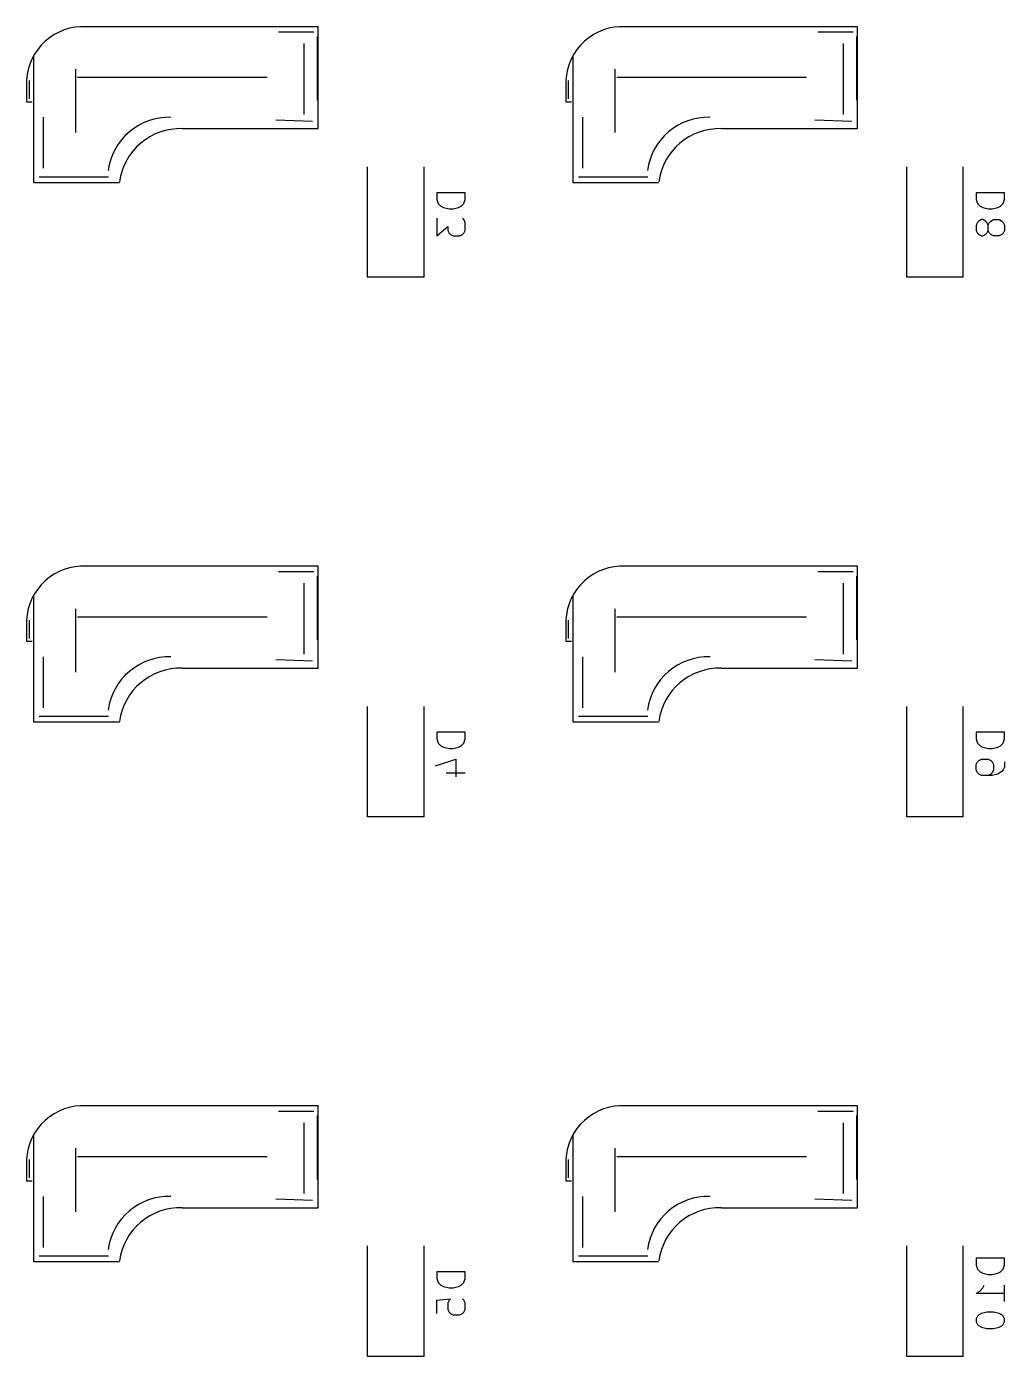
# Model space of a CAD drawing. Extents: x 111.6 to 184.2, y -141.9 to -53.5.
# Drawn here: x 111.57 to 146.12, y -141.95 to -95 of the extents above; entities that cross this region are included whole.
import ezdxf

# ---------------------------------------------------------------- set-up
doc = ezdxf.new("R2010")
doc.units = 0
doc.layers.add('BLACK', color=7, linetype='CONTINUOUS')

msp = doc.modelspace()

# ---------------------------------------------------------------- linework, layer by layer
at = {"layer": 'BLACK', "linetype": 'CONTINUOUS'}
for p, q in [((121.875, -95), (113.675, -95)), ((121.725, -95.2), (120.475, -95.2)), ((121.875, -98.6), (121.875, -95)), ((140.925, -95), (132.725, -95)), ((140.775, -95.2), (139.525, -95.2)), ((140.925, -98.6), (140.925, -95)), ((121.375, -95.6), (121.375, -98.1)), ((121.855, -97.6), (121.855, -95.35)), ((140.425, -95.6), (140.425, -98.1)), ((140.905, -97.6), (140.905, -95.35)), ((111.825, -96.05), (111.825, -100.5)), ((130.875, -96.05), (130.875, -100.5)), ((113.305, -96.5), (113.305, -98.74)), ((132.355, -96.5), (132.355, -98.74)), ((111.575, -96.9), (111.575, -97.65)), ((111.675, -97.55), (111.675, -96.9)), ((120.075, -96.8), (113.375, -96.8)), ((130.625, -96.9), (130.625, -97.65)), ((130.725, -97.55), (130.725, -96.9)), ((139.125, -96.8), (132.425, -96.8)), ((111.575, -97.65), (111.775, -97.65)), ((130.625, -97.65), (130.825, -97.65)), ((112.175, -100), (112.175, -98.2)), ((117.075, -98.6), (121.875, -98.6)), ((121.675, -98.35), (120.375, -98.3)), ((131.225, -100), (131.225, -98.2)), ((136.125, -98.6), (140.925, -98.6)), ((140.725, -98.35), (139.425, -98.3)), ((123.619, -103.85), (123.619, -99.95)), ((125.619, -103.85), (125.619, -99.95)), ((142.669, -103.85), (142.669, -99.95)), ((144.669, -103.85), (144.669, -99.95)), ((112.025, -100.3), (114.475, -100.3)), ((131.075, -100.3), (133.525, -100.3)), ((111.825, -100.5), (114.855, -100.5)), ((127.071, -100.862), (126.071, -100.862)), ((126.071, -100.862), (126.071, -101.1)), ((127.071, -101.1), (127.071, -100.862)), ((130.875, -100.5), (133.905, -100.5)), ((146.121, -100.862), (145.121, -100.862)), ((145.121, -100.862), (145.121, -101.1)), ((146.121, -101.1), (146.121, -100.862)), ((126.071, -101.1), (126.119, -101.243)), ((126.119, -101.243), (126.214, -101.338)), ((126.214, -101.338), (126.309, -101.386)), ((126.309, -101.386), (126.5, -101.433)), ((126.643, -101.433), (126.833, -101.386)), ((126.833, -101.386), (126.928, -101.338)), ((126.928, -101.338), (127.024, -101.243)), ((127.024, -101.243), (127.071, -101.1)), ((145.121, -101.1), (145.169, -101.243)), ((145.169, -101.243), (145.264, -101.338)), ((145.264, -101.338), (145.359, -101.386)), ((145.359, -101.386), (145.55, -101.433)), ((145.693, -101.433), (145.883, -101.386)), ((145.883, -101.386), (145.978, -101.338)), ((145.978, -101.338), (146.074, -101.243)), ((146.074, -101.243), (146.121, -101.1)), ((126.071, -101.767), (126.071, -102.386)), ((126.5, -101.433), (126.643, -101.433)), ((127.024, -101.814), (126.976, -101.767)), ((127.071, -101.91), (127.024, -101.814)), ((145.216, -101.862), (145.169, -101.91)), ((145.312, -101.814), (145.216, -101.862)), ((145.359, -101.814), (145.312, -101.814)), ((145.454, -101.862), (145.359, -101.814)), ((145.502, -101.91), (145.454, -101.862)), ((145.55, -101.433), (145.693, -101.433)), ((145.597, -101.91), (145.645, -101.862)), ((145.645, -101.862), (145.74, -101.814)), ((145.74, -101.814), (145.931, -101.814)), ((145.931, -101.814), (146.026, -101.862)), ((146.026, -101.862), (146.074, -101.91)), ((126.071, -102.386), (126.452, -102.052)), ((126.452, -102.052), (126.452, -102.195)), ((126.452, -102.195), (126.5, -102.29)), ((126.5, -102.29), (126.547, -102.338)), ((126.547, -102.338), (126.643, -102.386)), ((126.881, -102.386), (126.976, -102.338)), ((126.976, -102.338), (127.024, -102.29)), ((127.024, -102.29), (127.071, -102.195)), ((127.071, -102.195), (127.071, -101.91)), ((145.169, -101.91), (145.121, -102.005)), ((145.121, -102.005), (145.121, -102.195)), ((145.121, -102.195), (145.169, -102.29)), ((145.169, -102.29), (145.216, -102.338)), ((145.216, -102.338), (145.312, -102.386)), ((145.359, -102.386), (145.454, -102.338)), ((145.454, -102.338), (145.502, -102.29)), ((145.55, -102.005), (145.502, -101.91)), ((145.502, -102.29), (145.55, -102.195)), ((145.55, -102.005), (145.597, -101.91)), ((145.55, -102.195), (145.55, -102.005)), ((145.597, -102.29), (145.55, -102.195)), ((145.645, -102.338), (145.597, -102.29)), ((145.74, -102.386), (145.645, -102.338)), ((146.026, -102.338), (145.931, -102.386)), ((146.074, -102.29), (146.026, -102.338)), ((146.074, -101.91), (146.121, -102.005)), ((146.121, -102.195), (146.074, -102.29)), ((146.121, -102.005), (146.121, -102.195)), ((126.643, -102.386), (126.881, -102.386)), ((145.312, -102.386), (145.359, -102.386)), ((145.931, -102.386), (145.74, -102.386)), ((125.619, -103.85), (123.619, -103.85)), ((144.669, -103.85), (142.669, -103.85)), ((121.875, -114.05), (113.675, -114.05)), ((121.875, -117.65), (121.875, -114.05)), ((140.925, -114.05), (132.725, -114.05)), ((140.925, -117.65), (140.925, -114.05)), ((121.725, -114.25), (120.475, -114.25)), ((121.855, -116.65), (121.855, -114.4)), ((140.775, -114.25), (139.525, -114.25)), ((140.905, -116.65), (140.905, -114.4)), ((121.375, -114.65), (121.375, -117.15)), ((140.425, -114.65), (140.425, -117.15)), ((111.825, -115.1), (111.825, -119.55)), ((130.875, -115.1), (130.875, -119.55)), ((111.575, -115.95), (111.575, -116.7)), ((111.675, -116.6), (111.675, -115.95)), ((113.305, -115.55), (113.305, -117.79)), ((120.075, -115.85), (113.375, -115.85)), ((130.625, -115.95), (130.625, -116.7)), ((130.725, -116.6), (130.725, -115.95)), ((132.355, -115.55), (132.355, -117.79)), ((139.125, -115.85), (132.425, -115.85)), ((111.575, -116.7), (111.775, -116.7)), ((130.625, -116.7), (130.825, -116.7)), ((112.175, -119.05), (112.175, -117.25)), ((121.675, -117.4), (120.375, -117.35)), ((131.225, -119.05), (131.225, -117.25)), ((140.725, -117.4), (139.425, -117.35)), ((117.075, -117.65), (121.875, -117.65)), ((136.125, -117.65), (140.925, -117.65)), ((123.619, -122.9), (123.619, -119)), ((125.619, -122.9), (125.619, -119)), ((142.669, -122.9), (142.669, -119)), ((144.669, -122.9), (144.669, -119)), ((111.825, -119.55), (114.855, -119.55)), ((112.025, -119.35), (114.475, -119.35)), ((130.875, -119.55), (133.905, -119.55)), ((131.075, -119.35), (133.525, -119.35)), ((127.071, -119.912), (126.071, -119.912)), ((126.071, -119.912), (126.071, -120.15)), ((126.071, -120.15), (126.119, -120.293)), ((127.024, -120.293), (127.071, -120.15)), ((127.071, -120.15), (127.071, -119.912)), ((146.121, -119.912), (145.121, -119.912)), ((145.121, -119.912), (145.121, -120.15)), ((145.121, -120.15), (145.169, -120.293)), ((146.074, -120.293), (146.121, -120.15)), ((146.121, -120.15), (146.121, -119.912)), ((126.119, -120.293), (126.214, -120.388)), ((126.214, -120.388), (126.309, -120.436)), ((126.309, -120.436), (126.5, -120.483)), ((126.5, -120.483), (126.643, -120.483)), ((126.643, -120.483), (126.833, -120.436)), ((126.833, -120.436), (126.928, -120.388)), ((126.928, -120.388), (127.024, -120.293)), ((145.169, -120.293), (145.264, -120.388)), ((145.264, -120.388), (145.359, -120.436)), ((145.359, -120.436), (145.55, -120.483)), ((145.55, -120.483), (145.693, -120.483)), ((145.693, -120.483), (145.883, -120.436)), ((145.883, -120.436), (145.978, -120.388)), ((145.978, -120.388), (146.074, -120.293)), ((126.024, -121.102), (126.738, -120.864)), ((126.738, -120.864), (126.738, -121.483)), ((145.121, -121.055), (145.169, -120.96)), ((145.121, -121.245), (145.121, -121.055)), ((145.169, -120.96), (145.216, -120.912)), ((145.216, -120.912), (145.312, -120.864)), ((145.312, -120.864), (145.55, -120.864)), ((145.55, -120.864), (145.645, -120.912)), ((145.645, -120.912), (145.693, -120.96)), ((145.693, -120.96), (145.74, -121.055)), ((145.74, -121.055), (145.74, -121.245)), ((146.121, -120.96), (146.121, -121.15)), ((126.404, -121.34), (127.071, -121.34)), ((145.169, -121.34), (145.121, -121.245)), ((145.216, -121.388), (145.169, -121.34)), ((145.312, -121.436), (145.216, -121.388)), ((145.693, -121.436), (145.312, -121.436)), ((145.645, -121.388), (145.55, -121.436)), ((145.693, -121.34), (145.645, -121.388)), ((145.74, -121.245), (145.693, -121.34)), ((145.883, -121.388), (145.693, -121.436)), ((146.026, -121.293), (145.883, -121.388)), ((146.074, -121.245), (146.026, -121.293)), ((146.121, -121.15), (146.074, -121.245)), ((125.619, -122.9), (123.619, -122.9)), ((144.669, -122.9), (142.669, -122.9)), ((121.875, -133.1), (113.675, -133.1)), ((121.725, -133.3), (120.475, -133.3)), ((121.875, -136.7), (121.875, -133.1)), ((140.925, -133.1), (132.725, -133.1)), ((140.775, -133.3), (139.525, -133.3)), ((140.925, -136.7), (140.925, -133.1)), ((121.375, -133.7), (121.375, -136.2)), ((121.855, -135.7), (121.855, -133.45)), ((140.425, -133.7), (140.425, -136.2)), ((140.905, -135.7), (140.905, -133.45)), ((111.825, -134.15), (111.825, -138.6)), ((130.875, -134.15), (130.875, -138.6)), ((113.305, -134.6), (113.305, -136.84)), ((132.355, -134.6), (132.355, -136.84)), ((111.575, -135), (111.575, -135.75)), ((111.675, -135.65), (111.675, -135)), ((120.075, -134.9), (113.375, -134.9)), ((130.625, -135), (130.625, -135.75)), ((130.725, -135.65), (130.725, -135)), ((139.125, -134.9), (132.425, -134.9)), ((111.575, -135.75), (111.775, -135.75)), ((130.625, -135.75), (130.825, -135.75)), ((112.175, -138.1), (112.175, -136.3)), ((121.675, -136.45), (120.375, -136.4)), ((131.225, -138.1), (131.225, -136.3)), ((140.725, -136.45), (139.425, -136.4)), ((117.075, -136.7), (121.875, -136.7)), ((136.125, -136.7), (140.925, -136.7)), ((112.025, -138.4), (114.475, -138.4)), ((123.619, -141.95), (123.619, -138.05)), ((125.619, -141.95), (125.619, -138.05)), ((131.075, -138.4), (133.525, -138.4)), ((142.669, -141.95), (142.669, -138.05)), ((144.669, -141.95), (144.669, -138.05)), ((146.121, -138.486), (145.121, -138.486)), ((145.121, -138.486), (145.121, -138.724)), ((146.121, -138.724), (146.121, -138.486)), ((111.825, -138.6), (114.855, -138.6)), ((127.071, -138.962), (126.071, -138.962)), ((126.071, -138.962), (126.071, -139.2)), ((127.071, -139.2), (127.071, -138.962)), ((130.875, -138.6), (133.905, -138.6)), ((145.121, -138.724), (145.169, -138.867)), ((145.169, -138.867), (145.264, -138.962)), ((145.264, -138.962), (145.359, -139.01)), ((145.883, -139.01), (145.978, -138.962)), ((145.978, -138.962), (146.074, -138.867)), ((146.074, -138.867), (146.121, -138.724)), ((126.071, -139.2), (126.119, -139.343)), ((126.119, -139.343), (126.214, -139.438)), ((126.214, -139.438), (126.309, -139.486)), ((126.833, -139.486), (126.928, -139.438)), ((126.928, -139.438), (127.024, -139.343)), ((127.024, -139.343), (127.071, -139.2)), ((145.359, -139.01), (145.55, -139.057)), ((145.359, -139.533), (145.407, -139.438)), ((145.55, -139.057), (145.693, -139.057)), ((145.693, -139.057), (145.883, -139.01)), ((146.121, -140.01), (146.121, -139.438)), ((126.071, -139.962), (126.547, -139.914)), ((126.309, -139.486), (126.5, -139.533)), ((126.5, -139.533), (126.643, -139.533)), ((126.547, -139.914), (126.5, -139.962)), ((126.643, -139.533), (126.833, -139.486)), ((127.024, -139.962), (126.976, -139.914)), ((145.121, -139.724), (145.264, -139.629)), ((146.121, -139.724), (145.121, -139.724)), ((145.264, -139.629), (145.359, -139.533)), ((126.071, -140.438), (126.071, -139.962)), ((126.5, -139.962), (126.452, -140.057)), ((126.452, -140.057), (126.452, -140.295)), ((126.452, -140.295), (126.5, -140.39)), ((127.071, -140.057), (127.024, -139.962)), ((127.024, -140.39), (127.071, -140.295)), ((127.071, -140.295), (127.071, -140.057)), ((126.5, -140.39), (126.547, -140.438)), ((126.547, -140.438), (126.643, -140.486)), ((126.643, -140.486), (126.881, -140.486)), ((126.881, -140.486), (126.976, -140.438)), ((126.976, -140.438), (127.024, -140.39)), ((145.169, -140.533), (145.121, -140.629)), ((145.121, -140.629), (145.121, -140.724)), ((145.121, -140.724), (145.169, -140.819)), ((145.216, -140.486), (145.169, -140.533)), ((145.169, -140.819), (145.216, -140.867)), ((145.312, -140.438), (145.216, -140.486)), ((145.502, -140.39), (145.312, -140.438)), ((145.74, -140.39), (145.502, -140.39)), ((145.931, -140.438), (145.74, -140.39)), ((146.026, -140.486), (145.931, -140.438)), ((146.074, -140.533), (146.026, -140.486)), ((146.026, -140.867), (146.074, -140.819)), ((146.121, -140.629), (146.074, -140.533)), ((146.074, -140.819), (146.121, -140.724)), ((146.121, -140.724), (146.121, -140.629)), ((145.216, -140.867), (145.312, -140.914)), ((145.312, -140.914), (145.502, -140.962)), ((145.502, -140.962), (145.74, -140.962)), ((145.74, -140.962), (145.931, -140.914)), ((145.931, -140.914), (146.026, -140.867)), ((125.619, -141.95), (123.619, -141.95)), ((144.669, -141.95), (142.669, -141.95))]:
    msp.add_line(p, q, dxfattribs=at)
at = {"layer": 'BLACK'}
for centre, radius, start, end in [((113.575, -97), 2.002, 87.1376, 177.138), ((132.625, -97), 2.002, 87.1376, 177.138), ((116.61, -100.37), 2.171, 88.2843, 172.284), ((117.01, -100.77), 2.171, 88.2843, 172.284), ((135.66, -100.37), 2.171, 88.2843, 172.284), ((136.06, -100.77), 2.171, 88.2843, 172.284), ((113.575, -116.05), 2.002, 87.1376, 177.138), ((132.625, -116.05), 2.002, 87.1376, 177.138), ((116.61, -119.42), 2.171, 88.2843, 172.284), ((135.66, -119.42), 2.171, 88.2843, 172.284), ((117.01, -119.82), 2.171, 88.2843, 172.284), ((136.06, -119.82), 2.171, 88.2843, 172.284), ((113.575, -135.1), 2.002, 87.1376, 177.138), ((132.625, -135.1), 2.002, 87.1376, 177.138), ((116.61, -138.47), 2.171, 88.2843, 172.284), ((135.66, -138.47), 2.171, 88.2843, 172.284), ((117.01, -138.87), 2.171, 88.2843, 172.284), ((136.06, -138.87), 2.171, 88.2843, 172.284)]:
    msp.add_arc(centre, radius, start, end, dxfattribs=at)

doc.saveas('drawing.dxf')
